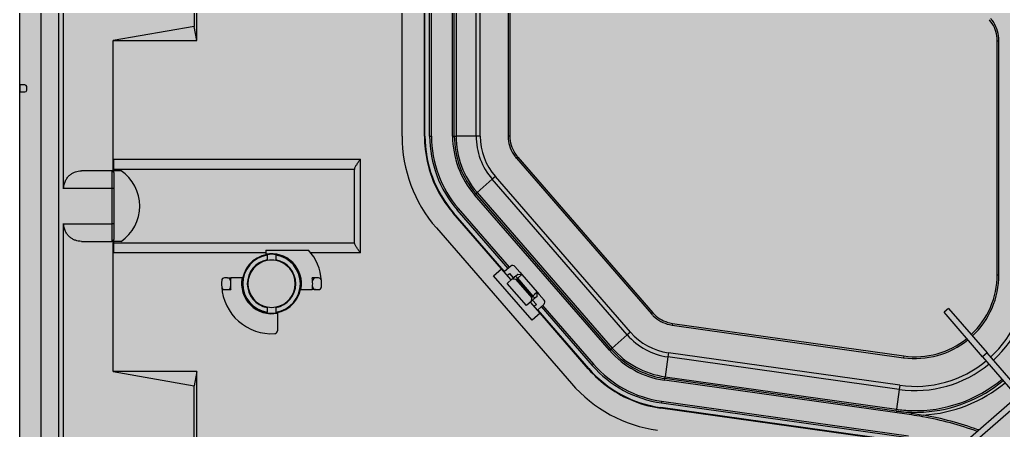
# Model space of a CAD drawing. Header units: millimetres. Extents: x -1070 to 42146, y 1440 to 12921.
# Drawn here: x 660.6 to 828, y 3088.4 to 3158.2 of the extents above; entities that cross this region are included whole.
import ezdxf

# ---------------------------------------------------------------- set-up
doc = ezdxf.new("R2010")
doc.units = ezdxf.units.MM
doc.layers.add('n', color=7, linetype='Continuous')

msp = doc.modelspace()

# ---------------------------------------------------------------- hatches: boundary and pattern name
at = {"lineweight": -3}
h = msp.add_hatch(color=256, dxfattribs=at)
h.dxf.hatch_style = 1
h.paths.add_polyline_path([(660.622, 3271.681), (660.622, 3021.661), (910.622, 3021.661), (910.622, 3271.681)])

# ---------------------------------------------------------------- linework, layer by layer
at = {"color": 1, "lineweight": -3}
msp.add_line((660.622, 3021.661), (660.622, 3271.681), dxfattribs=at)
msp.add_lwpolyline([(660.622, 3021.661), (660.622, 3521.661)], dxfattribs=at)
msp.add_lwpolyline([(660.622, 3521.435), (1160.422, 3521.435), (1160.422, 2771.638), (660.622, 2771.641)], close=True, dxfattribs=at)
at = {"layer": 'n', "color": 7, "linetype": 'Continuous', "lineweight": -3, "true_color": 0xffffff}
for p, q in [((660.622, 3147.141), (660.622, 3270.291)), ((664.269, 3023.041), (664.269, 3270.041)), ((667.269, 3023.041), (667.269, 3270.041)), ((690.301, 3261.657), (690.302, 3157.084)), ((668.087, 3129.472), (668.022, 3254.265)), ((690.783, 3154.653), (690.783, 3252.164)), ((725.698, 3138.443), (725.698, 3180.863)), ((729.498, 3138.443), (729.498, 3180.863)), ((729.598, 3138.443), (729.598, 3174.566)), ((730.398, 3138.443), (730.398, 3174.566)), ((730.698, 3138.443), (730.698, 3174.566)), ((734.298, 3138.443), (734.298, 3174.566)), ((734.598, 3138.443), (734.598, 3174.566)), ((734.891, 3174.566), (734.891, 3138.443)), ((738.305, 3138.443), (738.305, 3174.566)), ((739.012, 3138.443), (739.012, 3174.566)), ((743.748, 3174.566), (743.748, 3138.443)), ((744.048, 3174.576), (744.048, 3138.443)), ((690.302, 3157.084), (676.518, 3154.653)), ((690.783, 3154.653), (690.302, 3157.084)), ((676.518, 3154.653), (690.783, 3154.653)), ((826.995, 3154.638), (827.295, 3154.638)), ((826.995, 3114.878), (826.995, 3154.638)), ((827.295, 3114.878), (827.295, 3154.638)), ((661.522, 3147.141), (660.622, 3147.141)), ((660.622, 3147.141), (660.622, 3145.941)), ((660.622, 3145.941), (661.522, 3145.941)), ((660.622, 3022.791), (660.622, 3145.941)), ((661.822, 3146.241), (661.822, 3146.841)), ((730.398, 3138.443), (730.698, 3138.443)), ((734.298, 3138.443), (734.598, 3138.443)), ((734.598, 3138.443), (734.891, 3138.443)), ((738.305, 3138.443), (734.891, 3138.443)), ((739.012, 3138.443), (738.305, 3138.443)), ((744.048, 3138.443), (743.748, 3138.443)), ((676.622, 3132.541), (676.622, 3134.508)), ((676.622, 3134.508), (718.622, 3134.508)), ((718.622, 3118.574), (718.622, 3134.508)), ((745.385, 3134.868), (745.158, 3134.671)), ((745.158, 3134.671), (768.15, 3108.222)), ((745.385, 3134.868), (768.376, 3108.419)), ((676.322, 3132.541), (671.118, 3132.541)), ((676.622, 3132.241), (676.322, 3132.541)), ((676.322, 3132.541), (676.322, 3129.541)), ((676.518, 3132.345), (676.519, 3132.541)), ((676.622, 3132.785), (717.622, 3132.785)), ((677.887, 3132.541), (676.622, 3132.541)), ((676.622, 3132.241), (676.622, 3132.541)), ((717.622, 3120.306), (717.622, 3132.776)), ((676.622, 3132.241), (676.622, 3129.541)), ((741.05, 3131.1), (738.474, 3128.86)), ((741.584, 3131.564), (741.05, 3131.1)), ((764.042, 3104.651), (741.05, 3131.1)), ((764.575, 3105.115), (741.584, 3131.564)), ((676.322, 3129.541), (668.077, 3129.541)), ((676.622, 3129.541), (676.322, 3129.541)), ((676.322, 3129.541), (676.322, 3123.541)), ((676.622, 3129.541), (676.622, 3123.541)), ((738.026, 3128.471), (738.253, 3128.668)), ((761.018, 3102.022), (738.026, 3128.471)), ((738.253, 3128.668), (738.474, 3128.86)), ((761.244, 3102.219), (738.253, 3128.668)), ((738.474, 3128.86), (761.465, 3102.411)), ((735.083, 3125.912), (735.309, 3126.109)), ((743.757, 3115.933), (735.083, 3125.912)), ((743.984, 3116.13), (735.309, 3126.109)), ((742.619, 3115.871), (734.404, 3125.322)), ((742.694, 3115.937), (734.479, 3125.388)), ((668.08, 3123.541), (676.322, 3123.541)), ((668.103, 3084.041), (668.09, 3123.595)), ((676.322, 3123.541), (676.322, 3120.541)), ((676.622, 3123.541), (676.322, 3123.541)), ((676.622, 3123.541), (676.622, 3120.841)), ((731.536, 3122.829), (754.527, 3096.38)), ((676.622, 3120.841), (676.322, 3120.541)), ((676.519, 3120.54), (676.518, 3120.737)), ((676.622, 3120.541), (676.622, 3120.841)), ((671.118, 3120.541), (676.322, 3120.541)), ((677.887, 3120.541), (676.622, 3120.541)), ((676.622, 3118.574), (676.622, 3120.541)), ((676.622, 3120.296), (717.622, 3120.296)), ((702.49, 3119.041), (709.793, 3119.041)), ((702.49, 3119.041), (702.49, 3118.339)), ((702.49, 3118.574), (676.622, 3118.574)), ((702.49, 3118.339), (702.49, 3118.236)), ((702.74, 3118.18), (702.74, 3118.281)), ((702.74, 3118.18), (702.74, 3117.394)), ((702.74, 3117.394), (702.74, 3117.292)), ((704.24, 3118.281), (704.24, 3118.18)), ((704.24, 3118.18), (704.24, 3117.394)), ((704.24, 3117.292), (704.24, 3117.394)), ((704.49, 3118.236), (704.49, 3118.339)), ((718.622, 3118.574), (710.186, 3118.574)), ((741.261, 3114.69), (742.619, 3115.871)), ((744.259, 3113.984), (742.619, 3115.871)), ((743.154, 3115.409), (742.694, 3115.937)), ((744.21, 3116.327), (743.154, 3115.409)), ((744.916, 3116.278), (745.769, 3115.297)), ((696.007, 3114.338), (695.506, 3114.338)), ((696.007, 3114.338), (696.562, 3114.338)), ((698.489, 3114.338), (696.562, 3114.338)), ((698.489, 3114.338), (698.592, 3114.338)), ((708.43, 3114.608), (708.326, 3114.608)), ((710.974, 3114.338), (710.419, 3114.338)), ((711.475, 3114.338), (710.974, 3114.338)), ((747.821, 3107.143), (741.261, 3114.69)), ((744.448, 3114.148), (743.58, 3113.394)), ((743.603, 3114.739), (743.98, 3115.067)), ((743.98, 3115.067), (744.637, 3114.312)), ((744.448, 3114.148), (744.759, 3114.419)), ((744.448, 3114.148), (745.029, 3114.108)), ((744.759, 3114.419), (744.919, 3114.558)), ((744.919, 3114.558), (745.014, 3114.64)), ((745.014, 3114.64), (745.391, 3114.969)), ((745.014, 3114.64), (745.342, 3114.263)), ((745.029, 3114.108), (747.769, 3110.956)), ((745.247, 3114.181), (745.342, 3114.263)), ((745.247, 3114.181), (747.871, 3111.162)), ((745.342, 3114.263), (745.44, 3114.349)), ((745.342, 3114.263), (747.966, 3111.244)), ((745.391, 3114.969), (746.097, 3114.919)), ((745.44, 3114.349), (746.097, 3114.919)), ((745.769, 3115.297), (746.097, 3114.919)), ((746.097, 3114.919), (748.721, 3111.9)), ((826.995, 3114.878), (827.295, 3114.878)), ((695.506, 3112.338), (696.007, 3112.338)), ((696.007, 3112.338), (696.562, 3112.338)), ((708.388, 3112.338), (708.491, 3112.338)), ((708.491, 3112.338), (710.419, 3112.338)), ((710.974, 3112.338), (710.419, 3112.338)), ((710.974, 3112.338), (711.475, 3112.338)), ((746.86, 3109.62), (743.58, 3113.394)), ((747.728, 3110.375), (747.769, 3110.956)), ((748.039, 3110.645), (747.728, 3110.375)), ((747.966, 3111.244), (747.871, 3111.162)), ((748.065, 3111.33), (747.966, 3111.244)), ((748.294, 3110.867), (747.966, 3111.244)), ((748.199, 3110.784), (748.039, 3110.645)), ((748.255, 3111.495), (748.065, 3111.33)), ((748.294, 3110.867), (748.199, 3110.784)), ((748.721, 3111.9), (748.255, 3111.495)), ((748.672, 3111.195), (748.294, 3110.867)), ((748.672, 3111.195), (748.721, 3111.9)), ((748.721, 3111.9), (749.049, 3111.523)), ((749.049, 3111.523), (749.902, 3110.542)), ((699.622, 3110.015), (699.622, 3110.171)), ((702.74, 3109.383), (702.74, 3109.281)), ((702.74, 3109.281), (702.74, 3108.495)), ((704.24, 3109.281), (704.24, 3109.383)), ((704.24, 3109.281), (704.24, 3108.495)), ((747.728, 3110.375), (746.86, 3109.62)), ((749.18, 3108.324), (747.539, 3110.211)), ((747.917, 3110.539), (748.573, 3109.784)), ((748.573, 3109.784), (748.196, 3109.456)), ((748.796, 3108.918), (749.852, 3109.836)), ((749.255, 3108.39), (748.796, 3108.918)), ((749.4, 3109.443), (758.074, 3099.464)), ((749.626, 3109.64), (758.301, 3099.661)), ((818.702, 3109.133), (817.947, 3108.477)), ((818.702, 3109.133), (825.262, 3101.586)), ((702.49, 3108.439), (702.49, 3108.337)), ((702.74, 3108.394), (702.74, 3108.495)), ((704.24, 3108.495), (704.24, 3108.394)), ((704.49, 3108.337), (704.49, 3108.439)), ((704.49, 3108.337), (704.49, 3105.353)), ((749.18, 3108.324), (747.821, 3107.143)), ((757.395, 3098.873), (749.18, 3108.324)), ((757.47, 3098.939), (749.255, 3108.39)), ((768.376, 3108.419), (768.15, 3108.222)), ((824.508, 3100.93), (817.947, 3108.477)), ((771.731, 3106.598), (771.689, 3106.301)), ((771.689, 3106.301), (811.062, 3100.767)), ((771.731, 3106.598), (811.104, 3101.064)), ((764.042, 3104.651), (761.465, 3102.411)), ((764.575, 3105.115), (764.042, 3104.651)), ((761.018, 3102.022), (761.244, 3102.219)), ((761.244, 3102.219), (761.465, 3102.411)), ((770.931, 3100.911), (770.456, 3097.53)), ((771.03, 3101.611), (770.931, 3100.911)), ((810.305, 3095.377), (770.931, 3100.911)), ((810.403, 3096.077), (771.03, 3101.611)), ((811.104, 3101.064), (811.062, 3100.767)), ((825.262, 3101.586), (824.508, 3100.93)), ((824.508, 3100.93), (830.412, 3094.138)), ((831.167, 3094.794), (825.262, 3101.586)), ((758.301, 3099.661), (758.074, 3099.464)), ((690.783, 3098.428), (676.518, 3098.428)), ((676.518, 3098.428), (690.302, 3095.998)), ((690.783, 3098.428), (690.302, 3095.998)), ((690.783, 3023.041), (690.783, 3098.428)), ((770.374, 3096.942), (770.415, 3097.24)), ((770.415, 3097.24), (770.456, 3097.53)), ((809.789, 3091.706), (770.415, 3097.24)), ((770.456, 3097.53), (809.829, 3091.996)), ((690.302, 3023.041), (690.302, 3095.998)), ((812.38, 3091.039), (770.374, 3096.942)), ((810.403, 3096.077), (810.305, 3095.377)), ((810.305, 3095.377), (809.829, 3091.996)), ((830.412, 3094.138), (820.21, 3085.269)), ((811.712, 3086.286), (769.706, 3092.189)), ((811.726, 3086.385), (769.72, 3092.288)), ((769.873, 3093.378), (769.831, 3093.08)), ((769.831, 3093.08), (811.838, 3087.177)), ((769.873, 3093.378), (811.879, 3087.474)), ((820.614, 3084.295), (831.068, 3093.383)), ((809.789, 3091.706), (809.829, 3091.996)), ((812.422, 3091.336), (809.789, 3091.706)), ((812.38, 3091.039), (812.422, 3091.336)), ((812.422, 3091.336), (814.419, 3091.018))]:
    msp.add_line(p, q, dxfattribs=at)
for centre, radius, start, end in [((821.545, 3154.638), 5.45, 36.41209, 41), ((821.545, 3154.638), 5.75, 36.39694, 41), ((821.545, 3154.638), 5.45, 4.58705, 36.41209), ((821.545, 3154.638), 5.75, 4.60306, 36.39694), ((-907.307, 3143.499), 1583.864, 359.603614, 0.403508), ((821.545, 3154.638), 5.45, 0, 4.58705), ((821.545, 3154.638), 5.75, 0, 4.60306), ((661.522, 3146.841), 0.3, 0, 90), ((661.522, 3146.241), 0.3, 270, 0), ((749.498, 3138.443), 23.8, 180, 221), ((749.498, 3138.443), 20, 180, 184.55578), ((749.498, 3138.443), 19.9, 180, 221), ((749.498, 3138.443), 19.1, 180, 221), ((749.498, 3138.443), 18.8, 180, 221), ((749.498, 3138.443), 15.2, 180, 221), ((749.498, 3138.443), 14.9, 180, 221), ((749.498, 3138.443), 14.607, 180, 221), ((749.498, 3138.443), 11.193, 180, 221), ((749.498, 3138.443), 10.486, 180, 221), ((749.498, 3138.443), 5.75, 180, 184.60306), ((749.498, 3138.443), 5.75, 184.60306, 216.39694), ((749.498, 3138.443), 5.45, 180, 184.58705), ((749.498, 3138.443), 5.45, 184.58705, 216.41209), ((749.498, 3138.443), 20, 184.55578, 216.44443), ((749.498, 3138.443), 5.75, 216.39694, 221), ((749.498, 3138.443), 5.45, 216.41209, 221), ((717.971, 3132.776), 0.349, 178.42746, 180.00225), ((749.498, 3138.443), 20, 216.44443, 221), ((-907.307, 3109.583), 1583.864, 359.596492, 0.396386), ((703.49, 3113.338), 8.5, 3.58332, 42.14088), ((717.971, 3120.306), 0.349, 179.99775, 181.57254), ((703.49, 3113.338), 5, 98.62693, 180), ((703.49, 3113.338), 4.9, 98.80437, 261.19563), ((703.49, 3113.338), 4.125, 100.47568, 259.52432), ((703.49, 3113.338), 4.025, 100.739, 180), ((703.49, 3113.338), 5.1, 348.69227, 101.30773), ((703.49, 3113.338), 5, 81.37307, 98.62693), ((703.49, 3113.338), 4.025, 79.261, 100.739), ((703.49, 3113.338), 5, 0, 81.37307), ((703.49, 3113.338), 4.9, 278.80437, 81.19563), ((703.49, 3113.338), 4.125, 280.47568, 79.52432), ((703.49, 3113.338), 4.025, 0, 79.261), ((744.538, 3115.95), 0.5, 41, 131), ((695.506, 3113.838), 0.5, 90, 176.41668), ((696.007, 3113.838), 0.5, 356.17745, 90), ((703.49, 3113.338), 7, 171.78679, 176.17745), ((703.49, 3113.338), 5.1, 168.69227, 281.30773), ((703.49, 3113.338), 7, 3.82255, 8.21321), ((710.974, 3113.838), 0.5, 90, 183.82255), ((711.475, 3113.838), 0.5, 3.58332, 90), ((813.045, 3114.878), 13.95, 313.05405, 0), ((813.045, 3114.878), 14.25, 313.01079, 0), ((813.045, 3114.878), 18.986, 312.50909, 0), ((813.045, 3114.878), 19.693, 312.45489, 0), ((703.49, 3113.338), 8.5, 176.41668, 183.58332), ((703.49, 3113.338), 8.5, 183.58332, 273.58332), ((695.506, 3112.838), 0.5, 183.58332, 270), ((696.007, 3112.838), 0.5, 270, 3.82255), ((703.49, 3113.338), 7, 176.17745, 183.82255), ((703.49, 3113.338), 7, 183.82255, 188.21321), ((703.49, 3113.338), 5, 180, 261.37307), ((703.49, 3113.338), 4.025, 180, 259.261), ((703.49, 3113.338), 4.025, 280.739, 0), ((703.49, 3113.338), 5, 278.62693, 0), ((703.49, 3113.338), 7, 351.78679, 356.17745), ((710.974, 3112.838), 0.5, 176.17745, 270), ((703.49, 3113.338), 7, 356.17745, 3.82255), ((711.475, 3112.838), 0.5, 270, 356.41668), ((703.49, 3113.338), 8.5, 356.41668, 3.58332), ((703.49, 3113.338), 4.025, 259.261, 280.739), ((749.524, 3110.214), 0.5, 311, 41), ((703.49, 3113.338), 5, 261.37307, 278.62693), ((772.489, 3111.995), 5.75, 221, 225.60306), ((772.489, 3111.995), 5.45, 221, 225.58705), ((772.489, 3111.995), 5.75, 225.60306, 257.39694), ((772.489, 3111.995), 5.45, 225.58705, 257.41209), ((772.489, 3111.995), 5.75, 257.39694, 262), ((772.489, 3111.995), 5.45, 257.41209, 262), ((703.99, 3105.353), 0.5, 273.58332, 0), ((772.489, 3111.995), 11.193, 221, 262), ((772.489, 3111.995), 10.486, 221, 262), ((813.045, 3114.878), 13.95, 262, 308.94595), ((772.489, 3111.995), 14.9, 221, 255.16667), ((772.489, 3111.995), 14.607, 221, 262), ((813.045, 3114.878), 14.25, 262, 308.98921), ((772.489, 3111.995), 15.2, 221, 262), ((772.489, 3111.995), 20, 221, 234.66667), ((772.489, 3111.995), 19.9, 221, 262), ((772.489, 3111.995), 19.1, 221, 262), ((772.489, 3111.995), 18.8, 221, 262), ((813.045, 3114.878), 19.693, 262, 309.54511), ((813.045, 3114.878), 18.986, 262, 309.49091), ((772.489, 3111.995), 14.9, 255.16667, 262), ((772.489, 3111.995), 23.8, 221, 262), ((772.489, 3111.995), 20, 234.66667, 248.33333), ((813.045, 3114.878), 23.107, 268.45538, 309.76012), ((813.045, 3114.878), 23.9, 273.29629, 309.80126), ((813.045, 3114.878), 23.4, 273.46854, 309.77564), ((772.489, 3111.995), 20, 248.33333, 262), ((813.045, 3114.878), 23.4, 262, 268.41734), ((813.045, 3114.878), 23.107, 262, 268.36775), ((804.754, 3036.772), 54.8, 79.97711, 82), ((813.045, 3114.878), 23.107, 268.36775, 268.45538), ((813.045, 3114.878), 23.4, 268.41734, 268.48835), ((813.045, 3114.878), 23.4, 268.48835, 268.5961), ((813.045, 3114.878), 23.4, 268.5961, 273.31535), ((804.754, 3036.772), 54.8, 79.9023, 79.97711), ((804.754, 3036.772), 54.8, 69.87246, 79.9023), ((813.045, 3114.878), 23.4, 273.31535, 273.46854), ((804.754, 3036.772), 55.1, 69.87626, 79.89668), ((804.754, 3036.772), 55.1, 69.70059, 69.87626)]:
    msp.add_arc(centre, radius, start, end, dxfattribs=at)
for centre, major_axis, start_param, end_param in [((673.818, 3126.541), (7.25, 0), -0.9747939, 0.9747939), ((745.05, 3114.407), (0.226, 0.197), -2.3561945, -1.5707963), ((748.068, 3110.935), (-0.197, 0.226), 0, 0.7853982)]:
    msp.add_ellipse(centre, major_axis=major_axis, ratio=1, start_param=start_param, end_param=end_param, dxfattribs=at)
for points, knots in [([(717.622, 3132.785), (717.623, 3132.841), (717.654, 3132.965), (717.77, 3133.23), (717.987, 3133.59), (718.291, 3134.041), (718.51, 3134.35), (718.622, 3134.508)], [0, 0, 0, 0, 0.0838013, 0.1868875, 0.4335889, 0.7106424, 1, 1, 1, 1]), ([(668.087, 3129.472), (668.087, 3129.711), (668.155, 3130.181), (668.387, 3130.827), (668.72, 3131.383), (669.138, 3131.82), (669.601, 3132.148), (670.247, 3132.449), (670.774, 3132.541), (671.118, 3132.541)], [0, 0, 0, 0, 0.1503599, 0.2948916, 0.4292239, 0.5542233, 0.6719283, 0.7842662, 1, 1, 1, 1]), ([(671.118, 3120.541), (670.775, 3120.541), (670.249, 3120.632), (669.605, 3120.931), (669.142, 3121.258), (668.725, 3121.692), (668.392, 3122.244), (668.159, 3122.888), (668.09, 3123.356), (668.09, 3123.595)], [0, 0, 0, 0, 0.215843, 0.3282137, 0.4459185, 0.5708868, 0.7051354, 0.8495991, 1, 1, 1, 1]), ([(718.622, 3118.574), (718.51, 3118.732), (718.291, 3119.041), (717.987, 3119.491), (717.77, 3119.851), (717.654, 3120.117), (717.623, 3120.24), (717.622, 3120.296)], [0, 0, 0, 0, 0.2893549, 0.5664068, 0.8131066, 0.9161927, 1, 1, 1, 1])]:
    msp.add_open_spline(points, degree=3, knots=knots, dxfattribs=at)

doc.saveas('drawing.dxf')
